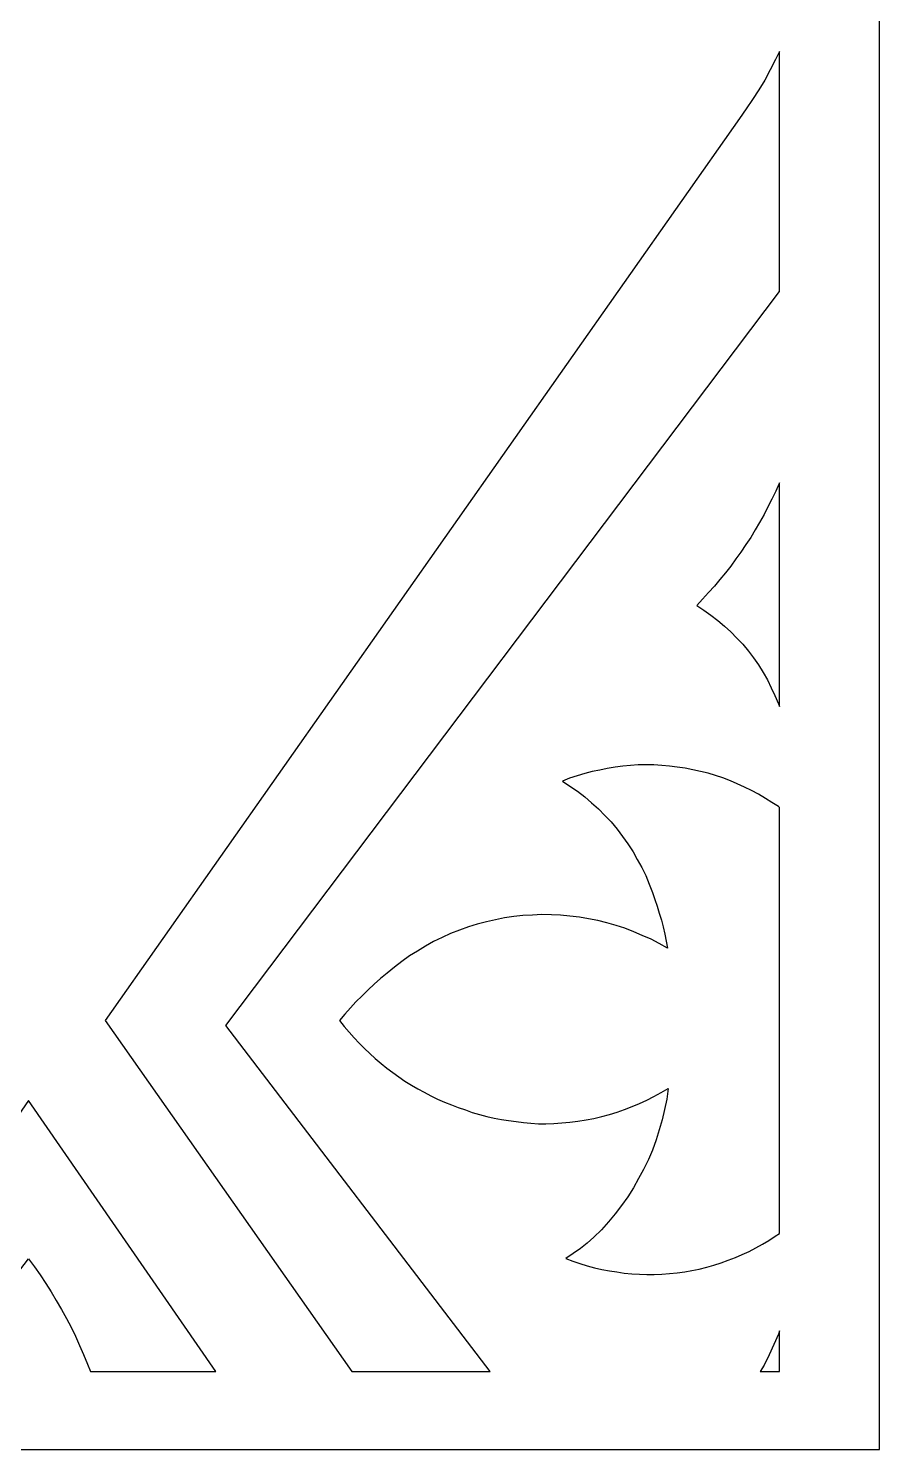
# Model space of a CAD drawing. Header units: centimetres. Extents: x 17.5 to 22.1, y -9 to 9.
# Drawn here: x 19.79 to 22.087, y -9 to -5.167 of the extents above; entities that cross this region are included whole.
import ezdxf

# ---------------------------------------------------------------- set-up
doc = ezdxf.new("R2010")
doc.units = ezdxf.units.CM
doc.header["$MEASUREMENT"] = 0
doc.layers.add('layer 1', color=7, linetype='Continuous')

msp = doc.modelspace()

# ---------------------------------------------------------------- linework, layer by layer
at = {"layer": 'layer 1', "color": 250, "lineweight": 30}
for points, knots in [([(17.49445, 9.00077), (17.49445, 9.00077), (22.08652, 9.00077), (22.08652, 9.00077), (22.08652, 9.00077), (22.08652, 9.00077), (22.08652, -9.00021), (22.08652, -9.00021), (22.08652, -9.00021), (22.08652, -9.00021), (17.49445, -9.00021), (17.49445, -9.00021), (17.49445, -9.00021), (17.49445, -9.00021), (17.49445, 9.00077), (17.49445, 9.00077)], [0, 0, 0, 0, 0.2, 0.2, 0.2, 0.2, 0.4, 0.4, 0.4, 0.4, 0.6, 0.6, 0.6, 0.6, 1, 1, 1, 1]), ([(21.81632, -5.22921), (21.81632, -5.22921), (21.81632, -5.8766), (21.81632, -5.8766), (21.81632, -5.8766), (21.81632, -5.8766), (20.32269, -7.85593), (20.32269, -7.85593), (20.32269, -7.85593), (20.32269, -7.85593), (21.03609, -8.79001), (21.03609, -8.79001), (21.03609, -8.79001), (21.03609, -8.79001), (20.66313, -8.79001), (20.66313, -8.79001), (20.66313, -8.79001), (20.66313, -8.79001), (19.99793, -7.84306), (19.99793, -7.84306), (19.99793, -7.84306), (19.99793, -7.84306), (21.70899, -5.40952), (21.70899, -5.40952), (21.70899, -5.40952), (21.70899, -5.40952), (21.72687, -5.38377), (21.72687, -5.38377), (21.72687, -5.38377), (21.72687, -5.38377), (21.74404, -5.35874), (21.74404, -5.35874), (21.74404, -5.35874), (21.74404, -5.35874), (21.76049, -5.33227), (21.76049, -5.33227), (21.76049, -5.33227), (21.76049, -5.33227), (21.77694, -5.3058), (21.77694, -5.3058), (21.77694, -5.3058), (21.77694, -5.3058), (21.79125, -5.27862), (21.79125, -5.27862), (21.79125, -5.27862), (21.79125, -5.27862), (21.80555, -5.25072), (21.80555, -5.25072), (21.80555, -5.25072), (21.80555, -5.25072), (21.81632, -5.22921), (21.81632, -5.22921)], [0, 0, 0, 0, 0.0714286, 0.0714286, 0.0714286, 0.0714286, 0.1428571, 0.1428571, 0.1428571, 0.1428571, 0.2142857, 0.2142857, 0.2142857, 0.2142857, 0.2857143, 0.2857143, 0.2857143, 0.2857143, 0.3571429, 0.3571429, 0.3571429, 0.3571429, 0.4285714, 0.4285714, 0.4285714, 0.4285714, 0.5, 0.5, 0.5, 0.5, 0.5714286, 0.5714286, 0.5714286, 0.5714286, 0.6428571, 0.6428571, 0.6428571, 0.6428571, 0.7142857, 0.7142857, 0.7142857, 0.7142857, 0.7857143, 0.7857143, 0.7857143, 0.7857143, 0.8571429, 0.8571429, 0.8571429, 0.8571429, 1, 1, 1, 1]), ([(21.81632, -6.39277), (21.81632, -6.39277), (21.81632, -6.99612), (21.81632, -6.99612), (21.81632, -6.99612), (21.81632, -6.99612), (21.81344, -6.98825), (21.81344, -6.98825), (21.81344, -6.98825), (21.81344, -6.98825), (21.80412, -6.96608), (21.80412, -6.96608), (21.80412, -6.96608), (21.80412, -6.96608), (21.79411, -6.94533), (21.79411, -6.94533), (21.79411, -6.94533), (21.79411, -6.94533), (21.78409, -6.92386), (21.78409, -6.92386), (21.78409, -6.92386), (21.78409, -6.92386), (21.77265, -6.90384), (21.77265, -6.90384), (21.77265, -6.90384), (21.77265, -6.90384), (21.75978, -6.88381), (21.75978, -6.88381), (21.75978, -6.88381), (21.75978, -6.88381), (21.74618, -6.8645), (21.74618, -6.8645), (21.74618, -6.8645), (21.74618, -6.8645), (21.7326, -6.84662), (21.7326, -6.84662), (21.7326, -6.84662), (21.7326, -6.84662), (21.71758, -6.82802), (21.71758, -6.82802), (21.71758, -6.82802), (21.71758, -6.82802), (21.70112, -6.81156), (21.70112, -6.81156), (21.70112, -6.81156), (21.70112, -6.81156), (21.68538, -6.7944), (21.68538, -6.7944), (21.68538, -6.7944), (21.68538, -6.7944), (21.66822, -6.77866), (21.66822, -6.77866), (21.66822, -6.77866), (21.66822, -6.77866), (21.65033, -6.76364), (21.65033, -6.76364), (21.65033, -6.76364), (21.65033, -6.76364), (21.63173, -6.74933), (21.63173, -6.74933), (21.63173, -6.74933), (21.63173, -6.74933), (21.61243, -6.73574), (21.61243, -6.73574), (21.61243, -6.73574), (21.61243, -6.73574), (21.59311, -6.72358), (21.59311, -6.72358), (21.59311, -6.72358), (21.59311, -6.72358), (21.60885, -6.70641), (21.60885, -6.70641), (21.60885, -6.70641), (21.60885, -6.70641), (21.6253, -6.68852), (21.6253, -6.68852), (21.6253, -6.68852), (21.6253, -6.68852), (21.64103, -6.67136), (21.64103, -6.67136), (21.64103, -6.67136), (21.64103, -6.67136), (21.65605, -6.65348), (21.65605, -6.65348), (21.65605, -6.65348), (21.65605, -6.65348), (21.67107, -6.6356), (21.67107, -6.6356), (21.67107, -6.6356), (21.67107, -6.6356), (21.68538, -6.617), (21.68538, -6.617), (21.68538, -6.617), (21.68538, -6.617), (21.69898, -6.59769), (21.69898, -6.59769), (21.69898, -6.59769), (21.69898, -6.59769), (21.71257, -6.57907), (21.71257, -6.57907), (21.71257, -6.57907), (21.71257, -6.57907), (21.72616, -6.55905), (21.72616, -6.55905), (21.72616, -6.55905), (21.72616, -6.55905), (21.73903, -6.53974), (21.73903, -6.53974), (21.73903, -6.53974), (21.73903, -6.53974), (21.75119, -6.51899), (21.75119, -6.51899), (21.75119, -6.51899), (21.75119, -6.51899), (21.76264, -6.49968), (21.76264, -6.49968), (21.76264, -6.49968), (21.76264, -6.49968), (21.7748, -6.47822), (21.7748, -6.47822), (21.7748, -6.47822), (21.7748, -6.47822), (21.78553, -6.45747), (21.78553, -6.45747), (21.78553, -6.45747), (21.78553, -6.45747), (21.79554, -6.43673), (21.79554, -6.43673), (21.79554, -6.43673), (21.79554, -6.43673), (21.80627, -6.41528), (21.80627, -6.41528), (21.80627, -6.41528), (21.80627, -6.41528), (21.81558, -6.39453), (21.81558, -6.39453), (21.81558, -6.39453), (21.81558, -6.39453), (21.81632, -6.39277), (21.81632, -6.39277)], [0, 0, 0, 0, 0.0277778, 0.0277778, 0.0277778, 0.0277778, 0.0555556, 0.0555556, 0.0555556, 0.0555556, 0.0833333, 0.0833333, 0.0833333, 0.0833333, 0.1111111, 0.1111111, 0.1111111, 0.1111111, 0.1388889, 0.1388889, 0.1388889, 0.1388889, 0.1666667, 0.1666667, 0.1666667, 0.1666667, 0.1944444, 0.1944444, 0.1944444, 0.1944444, 0.2222222, 0.2222222, 0.2222222, 0.2222222, 0.25, 0.25, 0.25, 0.25, 0.2777778, 0.2777778, 0.2777778, 0.2777778, 0.3055556, 0.3055556, 0.3055556, 0.3055556, 0.3333333, 0.3333333, 0.3333333, 0.3333333, 0.3611111, 0.3611111, 0.3611111, 0.3611111, 0.3888889, 0.3888889, 0.3888889, 0.3888889, 0.4166667, 0.4166667, 0.4166667, 0.4166667, 0.4444444, 0.4444444, 0.4444444, 0.4444444, 0.4722222, 0.4722222, 0.4722222, 0.4722222, 0.5, 0.5, 0.5, 0.5, 0.5277778, 0.5277778, 0.5277778, 0.5277778, 0.5555556, 0.5555556, 0.5555556, 0.5555556, 0.5833333, 0.5833333, 0.5833333, 0.5833333, 0.6111111, 0.6111111, 0.6111111, 0.6111111, 0.6388889, 0.6388889, 0.6388889, 0.6388889, 0.6666667, 0.6666667, 0.6666667, 0.6666667, 0.6944444, 0.6944444, 0.6944444, 0.6944444, 0.7222222, 0.7222222, 0.7222222, 0.7222222, 0.75, 0.75, 0.75, 0.75, 0.7777778, 0.7777778, 0.7777778, 0.7777778, 0.8055556, 0.8055556, 0.8055556, 0.8055556, 0.8333333, 0.8333333, 0.8333333, 0.8333333, 0.8611111, 0.8611111, 0.8611111, 0.8611111, 0.8888889, 0.8888889, 0.8888889, 0.8888889, 0.9166667, 0.9166667, 0.9166667, 0.9166667, 0.9444444, 0.9444444, 0.9444444, 0.9444444, 1, 1, 1, 1]), ([(21.81632, -7.26796), (21.81632, -7.26796), (21.81632, -8.41697), (21.81632, -8.41697), (21.81632, -8.41697), (21.81632, -8.41697), (21.80484, -8.42462), (21.80484, -8.42462), (21.80484, -8.42462), (21.80484, -8.42462), (21.78767, -8.43606), (21.78767, -8.43606), (21.78767, -8.43606), (21.78767, -8.43606), (21.77051, -8.44609), (21.77051, -8.44609), (21.77051, -8.44609), (21.77051, -8.44609), (21.75263, -8.4561), (21.75263, -8.4561), (21.75263, -8.4561), (21.75263, -8.4561), (21.73474, -8.46612), (21.73474, -8.46612), (21.73474, -8.46612), (21.73474, -8.46612), (21.71614, -8.47398), (21.71614, -8.47398), (21.71614, -8.47398), (21.71614, -8.47398), (21.69755, -8.48185), (21.69755, -8.48185), (21.69755, -8.48185), (21.69755, -8.48185), (21.67823, -8.48972), (21.67823, -8.48972), (21.67823, -8.48972), (21.67823, -8.48972), (21.65891, -8.49687), (21.65891, -8.49687), (21.65891, -8.49687), (21.65891, -8.49687), (21.6396, -8.5026), (21.6396, -8.5026), (21.6396, -8.5026), (21.6396, -8.5026), (21.62029, -8.50831), (21.62029, -8.50831), (21.62029, -8.50831), (21.62029, -8.50831), (21.60027, -8.51332), (21.60027, -8.51332), (21.60027, -8.51332), (21.60027, -8.51332), (21.58024, -8.5169), (21.58024, -8.5169), (21.58024, -8.5169), (21.58024, -8.5169), (21.56091, -8.52048), (21.56091, -8.52048), (21.56091, -8.52048), (21.56091, -8.52048), (21.54017, -8.52333), (21.54017, -8.52333), (21.54017, -8.52333), (21.54017, -8.52333), (21.51943, -8.52549), (21.51943, -8.52549), (21.51943, -8.52549), (21.51943, -8.52549), (21.4994, -8.52691), (21.4994, -8.52691), (21.4994, -8.52691), (21.4994, -8.52691), (21.47866, -8.52763), (21.47866, -8.52763), (21.47866, -8.52763), (21.47866, -8.52763), (21.45862, -8.52763), (21.45862, -8.52763), (21.45862, -8.52763), (21.45862, -8.52763), (21.43859, -8.52691), (21.43859, -8.52691), (21.43859, -8.52691), (21.43859, -8.52691), (21.41857, -8.5262), (21.41857, -8.5262), (21.41857, -8.5262), (21.41857, -8.5262), (21.39782, -8.52405), (21.39782, -8.52405), (21.39782, -8.52405), (21.39782, -8.52405), (21.3778, -8.52119), (21.3778, -8.52119), (21.3778, -8.52119), (21.3778, -8.52119), (21.35777, -8.51762), (21.35777, -8.51762), (21.35777, -8.51762), (21.35777, -8.51762), (21.33773, -8.51404), (21.33773, -8.51404), (21.33773, -8.51404), (21.33773, -8.51404), (21.3177, -8.50975), (21.3177, -8.50975), (21.3177, -8.50975), (21.3177, -8.50975), (21.29767, -8.50474), (21.29767, -8.50474), (21.29767, -8.50474), (21.29767, -8.50474), (21.27837, -8.4983), (21.27837, -8.4983), (21.27837, -8.4983), (21.27837, -8.4983), (21.25906, -8.49187), (21.25906, -8.49187), (21.25906, -8.49187), (21.25906, -8.49187), (21.24046, -8.48471), (21.24046, -8.48471), (21.24046, -8.48471), (21.24046, -8.48471), (21.25977, -8.47112), (21.25977, -8.47112), (21.25977, -8.47112), (21.25977, -8.47112), (21.27979, -8.45825), (21.27979, -8.45825), (21.27979, -8.45825), (21.27979, -8.45825), (21.29767, -8.44323), (21.29767, -8.44323), (21.29767, -8.44323), (21.29767, -8.44323), (21.31556, -8.42748), (21.31556, -8.42748), (21.31556, -8.42748), (21.31556, -8.42748), (21.3363, -8.40746), (21.3363, -8.40746), (21.3363, -8.40746), (21.3363, -8.40746), (21.35491, -8.386), (21.35491, -8.386), (21.35491, -8.386), (21.35491, -8.386), (21.37351, -8.36454), (21.37351, -8.36454), (21.37351, -8.36454), (21.37351, -8.36454), (21.39067, -8.34165), (21.39067, -8.34165), (21.39067, -8.34165), (21.39067, -8.34165), (21.40712, -8.31803), (21.40712, -8.31803), (21.40712, -8.31803), (21.40712, -8.31803), (21.42286, -8.29372), (21.42286, -8.29372), (21.42286, -8.29372), (21.42286, -8.29372), (21.43645, -8.2694), (21.43645, -8.2694), (21.43645, -8.2694), (21.43645, -8.2694), (21.45004, -8.24437), (21.45004, -8.24437), (21.45004, -8.24437), (21.45004, -8.24437), (21.46292, -8.2179), (21.46292, -8.2179), (21.46292, -8.2179), (21.46292, -8.2179), (21.47365, -8.19214), (21.47365, -8.19214), (21.47365, -8.19214), (21.47365, -8.19214), (21.48367, -8.16496), (21.48367, -8.16496), (21.48367, -8.16496), (21.48367, -8.16496), (21.49225, -8.13778), (21.49225, -8.13778), (21.49225, -8.13778), (21.49225, -8.13778), (21.50012, -8.1106), (21.50012, -8.1106), (21.50012, -8.1106), (21.50012, -8.1106), (21.50655, -8.08269), (21.50655, -8.08269), (21.50655, -8.08269), (21.50655, -8.08269), (21.51228, -8.0548), (21.51228, -8.0548), (21.51228, -8.0548), (21.51228, -8.0548), (21.51657, -8.02619), (21.51657, -8.02619), (21.51657, -8.02619), (21.51657, -8.02619), (21.49726, -8.03692), (21.49726, -8.03692), (21.49726, -8.03692), (21.49726, -8.03692), (21.47794, -8.04765), (21.47794, -8.04765), (21.47794, -8.04765), (21.47794, -8.04765), (21.45862, -8.05766), (21.45862, -8.05766), (21.45862, -8.05766), (21.45862, -8.05766), (21.43859, -8.06625), (21.43859, -8.06625), (21.43859, -8.06625), (21.43859, -8.06625), (21.41928, -8.07482), (21.41928, -8.07482), (21.41928, -8.07482), (21.41928, -8.07482), (21.39854, -8.08269), (21.39854, -8.08269), (21.39854, -8.08269), (21.39854, -8.08269), (21.37851, -8.08984), (21.37851, -8.08984), (21.37851, -8.08984), (21.37851, -8.08984), (21.35777, -8.0963), (21.35777, -8.0963), (21.35777, -8.0963), (21.35777, -8.0963), (21.33702, -8.10202), (21.33702, -8.10202), (21.33702, -8.10202), (21.33702, -8.10202), (21.31556, -8.10702), (21.31556, -8.10702), (21.31556, -8.10702), (21.31556, -8.10702), (21.29481, -8.1106), (21.29481, -8.1106), (21.29481, -8.1106), (21.29481, -8.1106), (21.27264, -8.11417), (21.27264, -8.11417), (21.27264, -8.11417), (21.27264, -8.11417), (21.25119, -8.11704), (21.25119, -8.11704), (21.25119, -8.11704), (21.25119, -8.11704), (21.22971, -8.11918), (21.22971, -8.11918), (21.22971, -8.11918), (21.22971, -8.11918), (21.20754, -8.12061), (21.20754, -8.12061), (21.20754, -8.12061), (21.20754, -8.12061), (21.18609, -8.12133), (21.18609, -8.12133), (21.18609, -8.12133), (21.18609, -8.12133), (21.16606, -8.12133), (21.16606, -8.12133), (21.16606, -8.12133), (21.16606, -8.12133), (21.14603, -8.1199), (21.14603, -8.1199), (21.14603, -8.1199), (21.14603, -8.1199), (21.12601, -8.11775), (21.12601, -8.11775), (21.12601, -8.11775), (21.12601, -8.11775), (21.10597, -8.11561), (21.10597, -8.11561), (21.10597, -8.11561), (21.10597, -8.11561), (21.08594, -8.11275), (21.08594, -8.11275), (21.08594, -8.11275), (21.08594, -8.11275), (21.06662, -8.10988), (21.06662, -8.10988), (21.06662, -8.10988), (21.06662, -8.10988), (21.0466, -8.10631), (21.0466, -8.10631), (21.0466, -8.10631), (21.0466, -8.10631), (21.02729, -8.10131), (21.02729, -8.10131), (21.02729, -8.10131), (21.02729, -8.10131), (21.00726, -8.0963), (21.00726, -8.0963), (21.00726, -8.0963), (21.00726, -8.0963), (20.98794, -8.09056), (20.98794, -8.09056), (20.98794, -8.09056), (20.98794, -8.09056), (20.96934, -8.08413), (20.96934, -8.08413), (20.96934, -8.08413), (20.96934, -8.08413), (20.95003, -8.07769), (20.95003, -8.07769), (20.95003, -8.07769), (20.95003, -8.07769), (20.93143, -8.07053), (20.93143, -8.07053), (20.93143, -8.07053), (20.93143, -8.07053), (20.91284, -8.06338), (20.91284, -8.06338), (20.91284, -8.06338), (20.91284, -8.06338), (20.89424, -8.0548), (20.89424, -8.0548), (20.89424, -8.0548), (20.89424, -8.0548), (20.87634, -8.04622), (20.87634, -8.04622), (20.87634, -8.04622), (20.87634, -8.04622), (20.85846, -8.03621), (20.85846, -8.03621), (20.85846, -8.03621), (20.85846, -8.03621), (20.8413, -8.0269), (20.8413, -8.0269), (20.8413, -8.0269), (20.8413, -8.0269), (20.82341, -8.01689), (20.82341, -8.01689), (20.82341, -8.01689), (20.82341, -8.01689), (20.80625, -8.00616), (20.80625, -8.00616), (20.80625, -8.00616), (20.80625, -8.00616), (20.7898, -7.99472), (20.7898, -7.99472), (20.7898, -7.99472), (20.7898, -7.99472), (20.77335, -7.98328), (20.77335, -7.98328), (20.77335, -7.98328), (20.77335, -7.98328), (20.7576, -7.9711), (20.7576, -7.9711), (20.7576, -7.9711), (20.7576, -7.9711), (20.74187, -7.95894), (20.74187, -7.95894), (20.74187, -7.95894), (20.74187, -7.95894), (20.72613, -7.94535), (20.72613, -7.94535), (20.72613, -7.94535), (20.72613, -7.94535), (20.71183, -7.93176), (20.71183, -7.93176), (20.71183, -7.93176), (20.71183, -7.93176), (20.69681, -7.91818), (20.69681, -7.91818), (20.69681, -7.91818), (20.69681, -7.91818), (20.6825, -7.90387), (20.6825, -7.90387), (20.6825, -7.90387), (20.6825, -7.90387), (20.66891, -7.88956), (20.66891, -7.88956), (20.66891, -7.88956), (20.66891, -7.88956), (20.65531, -7.87454), (20.65531, -7.87454), (20.65531, -7.87454), (20.65531, -7.87454), (20.64243, -7.85879), (20.64243, -7.85879), (20.64243, -7.85879), (20.64243, -7.85879), (20.62956, -7.84306), (20.62956, -7.84306), (20.62956, -7.84306), (20.62956, -7.84306), (20.64386, -7.82589), (20.64386, -7.82589), (20.64386, -7.82589), (20.64386, -7.82589), (20.65961, -7.80873), (20.65961, -7.80873), (20.65961, -7.80873), (20.65961, -7.80873), (20.67392, -7.79228), (20.67392, -7.79228), (20.67392, -7.79228), (20.67392, -7.79228), (20.69037, -7.77582), (20.69037, -7.77582), (20.69037, -7.77582), (20.69037, -7.77582), (20.70682, -7.76009), (20.70682, -7.76009), (20.70682, -7.76009), (20.70682, -7.76009), (20.72327, -7.74506), (20.72327, -7.74506), (20.72327, -7.74506), (20.72327, -7.74506), (20.74043, -7.72932), (20.74043, -7.72932), (20.74043, -7.72932), (20.74043, -7.72932), (20.75831, -7.71502), (20.75831, -7.71502), (20.75831, -7.71502), (20.75831, -7.71502), (20.77764, -7.69928), (20.77764, -7.69928), (20.77764, -7.69928), (20.77764, -7.69928), (20.79766, -7.68355), (20.79766, -7.68355), (20.79766, -7.68355), (20.79766, -7.68355), (20.81841, -7.66853), (20.81841, -7.66853), (20.81841, -7.66853), (20.81841, -7.66853), (20.83987, -7.65565), (20.83987, -7.65565), (20.83987, -7.65565), (20.83987, -7.65565), (20.86132, -7.64207), (20.86132, -7.64207), (20.86132, -7.64207), (20.86132, -7.64207), (20.88349, -7.62989), (20.88349, -7.62989), (20.88349, -7.62989), (20.88349, -7.62989), (20.9064, -7.61916), (20.9064, -7.61916), (20.9064, -7.61916), (20.9064, -7.61916), (20.92929, -7.60843), (20.92929, -7.60843), (20.92929, -7.60843), (20.92929, -7.60843), (20.95289, -7.59914), (20.95289, -7.59914), (20.95289, -7.59914), (20.95289, -7.59914), (20.97721, -7.59055), (20.97721, -7.59055), (20.97721, -7.59055), (20.97721, -7.59055), (21.00081, -7.58268), (21.00081, -7.58268), (21.00081, -7.58268), (21.00081, -7.58268), (21.02586, -7.57625), (21.02586, -7.57625), (21.02586, -7.57625), (21.02586, -7.57625), (21.05018, -7.57124), (21.05018, -7.57124), (21.05018, -7.57124), (21.05018, -7.57124), (21.07449, -7.56623), (21.07449, -7.56623), (21.07449, -7.56623), (21.07449, -7.56623), (21.10024, -7.56266), (21.10024, -7.56266), (21.10024, -7.56266), (21.10024, -7.56266), (21.12457, -7.55979), (21.12457, -7.55979), (21.12457, -7.55979), (21.12457, -7.55979), (21.15032, -7.55837), (21.15032, -7.55837), (21.15032, -7.55837), (21.15032, -7.55837), (21.17536, -7.55694), (21.17536, -7.55694), (21.17536, -7.55694), (21.17536, -7.55694), (21.20111, -7.55765), (21.20111, -7.55765), (21.20111, -7.55765), (21.20111, -7.55765), (21.22614, -7.55908), (21.22614, -7.55908), (21.22614, -7.55908), (21.22614, -7.55908), (21.25119, -7.56123), (21.25119, -7.56123), (21.25119, -7.56123), (21.25119, -7.56123), (21.27693, -7.56409), (21.27693, -7.56409), (21.27693, -7.56409), (21.27693, -7.56409), (21.30125, -7.56838), (21.30125, -7.56838), (21.30125, -7.56838), (21.30125, -7.56838), (21.32629, -7.57339), (21.32629, -7.57339), (21.32629, -7.57339), (21.32629, -7.57339), (21.35062, -7.57911), (21.35062, -7.57911), (21.35062, -7.57911), (21.35062, -7.57911), (21.37565, -7.58626), (21.37565, -7.58626), (21.37565, -7.58626), (21.37565, -7.58626), (21.39926, -7.59413), (21.39926, -7.59413), (21.39926, -7.59413), (21.39926, -7.59413), (21.42357, -7.60343), (21.42357, -7.60343), (21.42357, -7.60343), (21.42357, -7.60343), (21.44646, -7.61344), (21.44646, -7.61344), (21.44646, -7.61344), (21.44646, -7.61344), (21.47007, -7.62345), (21.47007, -7.62345), (21.47007, -7.62345), (21.47007, -7.62345), (21.49225, -7.63491), (21.49225, -7.63491), (21.49225, -7.63491), (21.49225, -7.63491), (21.51442, -7.64778), (21.51442, -7.64778), (21.51442, -7.64778), (21.51442, -7.64778), (21.51084, -7.62846), (21.51084, -7.62846), (21.51084, -7.62846), (21.51084, -7.62846), (21.50727, -7.60987), (21.50727, -7.60987), (21.50727, -7.60987), (21.50727, -7.60987), (21.50298, -7.59055), (21.50298, -7.59055), (21.50298, -7.59055), (21.50298, -7.59055), (21.49797, -7.57196), (21.49797, -7.57196), (21.49797, -7.57196), (21.49797, -7.57196), (21.49225, -7.55336), (21.49225, -7.55336), (21.49225, -7.55336), (21.49225, -7.55336), (21.48653, -7.53405), (21.48653, -7.53405), (21.48653, -7.53405), (21.48653, -7.53405), (21.48009, -7.51615), (21.48009, -7.51615), (21.48009, -7.51615), (21.48009, -7.51615), (21.47437, -7.49755), (21.47437, -7.49755), (21.47437, -7.49755), (21.47437, -7.49755), (21.46507, -7.47538), (21.46507, -7.47538), (21.46507, -7.47538), (21.46507, -7.47538), (21.45576, -7.45178), (21.45576, -7.45178), (21.45576, -7.45178), (21.45576, -7.45178), (21.44503, -7.43032), (21.44503, -7.43032), (21.44503, -7.43032), (21.44503, -7.43032), (21.43287, -7.40815), (21.43287, -7.40815), (21.43287, -7.40815), (21.43287, -7.40815), (21.42143, -7.38739), (21.42143, -7.38739), (21.42143, -7.38739), (21.42143, -7.38739), (21.40784, -7.36594), (21.40784, -7.36594), (21.40784, -7.36594), (21.40784, -7.36594), (21.39282, -7.34662), (21.39282, -7.34662), (21.39282, -7.34662), (21.39282, -7.34662), (21.37851, -7.3266), (21.37851, -7.3266), (21.37851, -7.3266), (21.37851, -7.3266), (21.36206, -7.30729), (21.36206, -7.30729), (21.36206, -7.30729), (21.36206, -7.30729), (21.3456, -7.28941), (21.3456, -7.28941), (21.3456, -7.28941), (21.3456, -7.28941), (21.32843, -7.27223), (21.32843, -7.27223), (21.32843, -7.27223), (21.32843, -7.27223), (21.30983, -7.25578), (21.30983, -7.25578), (21.30983, -7.25578), (21.30983, -7.25578), (21.29124, -7.23933), (21.29124, -7.23933), (21.29124, -7.23933), (21.29124, -7.23933), (21.27192, -7.22431), (21.27192, -7.22431), (21.27192, -7.22431), (21.27192, -7.22431), (21.25119, -7.21072), (21.25119, -7.21072), (21.25119, -7.21072), (21.25119, -7.21072), (21.23116, -7.19713), (21.23116, -7.19713), (21.23116, -7.19713), (21.23116, -7.19713), (21.25047, -7.18926), (21.25047, -7.18926), (21.25047, -7.18926), (21.25047, -7.18926), (21.2705, -7.18282), (21.2705, -7.18282), (21.2705, -7.18282), (21.2705, -7.18282), (21.29124, -7.17638), (21.29124, -7.17638), (21.29124, -7.17638), (21.29124, -7.17638), (21.31127, -7.17138), (21.31127, -7.17138), (21.31127, -7.17138), (21.31127, -7.17138), (21.33201, -7.16707), (21.33201, -7.16707), (21.33201, -7.16707), (21.33201, -7.16707), (21.35204, -7.16278), (21.35204, -7.16278), (21.35204, -7.16278), (21.35204, -7.16278), (21.37351, -7.15921), (21.37351, -7.15921), (21.37351, -7.15921), (21.37351, -7.15921), (21.39353, -7.15706), (21.39353, -7.15706), (21.39353, -7.15706), (21.39353, -7.15706), (21.41499, -7.15492), (21.41499, -7.15492), (21.41499, -7.15492), (21.41499, -7.15492), (21.43573, -7.15348), (21.43573, -7.15348), (21.43573, -7.15348), (21.43573, -7.15348), (21.45719, -7.15348), (21.45719, -7.15348), (21.45719, -7.15348), (21.45719, -7.15348), (21.47794, -7.15348), (21.47794, -7.15348), (21.47794, -7.15348), (21.47794, -7.15348), (21.4994, -7.15492), (21.4994, -7.15492), (21.4994, -7.15492), (21.4994, -7.15492), (21.52015, -7.15634), (21.52015, -7.15634), (21.52015, -7.15634), (21.52015, -7.15634), (21.54088, -7.15921), (21.54088, -7.15921), (21.54088, -7.15921), (21.54088, -7.15921), (21.56234, -7.16207), (21.56234, -7.16207), (21.56234, -7.16207), (21.56234, -7.16207), (21.5831, -7.16636), (21.5831, -7.16636), (21.5831, -7.16636), (21.5831, -7.16636), (21.60384, -7.17138), (21.60384, -7.17138), (21.60384, -7.17138), (21.60384, -7.17138), (21.62387, -7.17567), (21.62387, -7.17567), (21.62387, -7.17567), (21.62387, -7.17567), (21.64389, -7.18211), (21.64389, -7.18211), (21.64389, -7.18211), (21.64389, -7.18211), (21.66392, -7.18854), (21.66392, -7.18854), (21.66392, -7.18854), (21.66392, -7.18854), (21.68395, -7.19641), (21.68395, -7.19641), (21.68395, -7.19641), (21.68395, -7.19641), (21.70256, -7.20428), (21.70256, -7.20428), (21.70256, -7.20428), (21.70256, -7.20428), (21.72259, -7.21358), (21.72259, -7.21358), (21.72259, -7.21358), (21.72259, -7.21358), (21.74118, -7.22216), (21.74118, -7.22216), (21.74118, -7.22216), (21.74118, -7.22216), (21.75978, -7.23217), (21.75978, -7.23217), (21.75978, -7.23217), (21.75978, -7.23217), (21.77838, -7.24362), (21.77838, -7.24362), (21.77838, -7.24362), (21.77838, -7.24362), (21.79554, -7.25506), (21.79554, -7.25506), (21.79554, -7.25506), (21.79554, -7.25506), (21.81344, -7.26579), (21.81344, -7.26579), (21.81344, -7.26579), (21.81344, -7.26579), (21.81632, -7.26796), (21.81632, -7.26796)], [0, 0, 0, 0, 0.0051546, 0.0051546, 0.0051546, 0.0051546, 0.0103093, 0.0103093, 0.0103093, 0.0103093, 0.0154639, 0.0154639, 0.0154639, 0.0154639, 0.0206186, 0.0206186, 0.0206186, 0.0206186, 0.0257732, 0.0257732, 0.0257732, 0.0257732, 0.0309278, 0.0309278, 0.0309278, 0.0309278, 0.0360825, 0.0360825, 0.0360825, 0.0360825, 0.0412371, 0.0412371, 0.0412371, 0.0412371, 0.0463918, 0.0463918, 0.0463918, 0.0463918, 0.0515464, 0.0515464, 0.0515464, 0.0515464, 0.056701, 0.056701, 0.056701, 0.056701, 0.0618557, 0.0618557, 0.0618557, 0.0618557, 0.0670103, 0.0670103, 0.0670103, 0.0670103, 0.0721649, 0.0721649, 0.0721649, 0.0721649, 0.0773196, 0.0773196, 0.0773196, 0.0773196, 0.0824742, 0.0824742, 0.0824742, 0.0824742, 0.0876289, 0.0876289, 0.0876289, 0.0876289, 0.0927835, 0.0927835, 0.0927835, 0.0927835, 0.0979381, 0.0979381, 0.0979381, 0.0979381, 0.1030928, 0.1030928, 0.1030928, 0.1030928, 0.1082474, 0.1082474, 0.1082474, 0.1082474, 0.1134021, 0.1134021, 0.1134021, 0.1134021, 0.1185567, 0.1185567, 0.1185567, 0.1185567, 0.1237113, 0.1237113, 0.1237113, 0.1237113, 0.128866, 0.128866, 0.128866, 0.128866, 0.1340206, 0.1340206, 0.1340206, 0.1340206, 0.1391753, 0.1391753, 0.1391753, 0.1391753, 0.1443299, 0.1443299, 0.1443299, 0.1443299, 0.1494845, 0.1494845, 0.1494845, 0.1494845, 0.1546392, 0.1546392, 0.1546392, 0.1546392, 0.1597938, 0.1597938, 0.1597938, 0.1597938, 0.1649485, 0.1649485, 0.1649485, 0.1649485, 0.1701031, 0.1701031, 0.1701031, 0.1701031, 0.1752577, 0.1752577, 0.1752577, 0.1752577, 0.1804124, 0.1804124, 0.1804124, 0.1804124, 0.185567, 0.185567, 0.185567, 0.185567, 0.1907216, 0.1907216, 0.1907216, 0.1907216, 0.1958763, 0.1958763, 0.1958763, 0.1958763, 0.2010309, 0.2010309, 0.2010309, 0.2010309, 0.2061856, 0.2061856, 0.2061856, 0.2061856, 0.2113402, 0.2113402, 0.2113402, 0.2113402, 0.2164948, 0.2164948, 0.2164948, 0.2164948, 0.2216495, 0.2216495, 0.2216495, 0.2216495, 0.2268041, 0.2268041, 0.2268041, 0.2268041, 0.2319588, 0.2319588, 0.2319588, 0.2319588, 0.2371134, 0.2371134, 0.2371134, 0.2371134, 0.242268, 0.242268, 0.242268, 0.242268, 0.2474227, 0.2474227, 0.2474227, 0.2474227, 0.2525773, 0.2525773, 0.2525773, 0.2525773, 0.257732, 0.257732, 0.257732, 0.257732, 0.2628866, 0.2628866, 0.2628866, 0.2628866, 0.2680412, 0.2680412, 0.2680412, 0.2680412, 0.2731959, 0.2731959, 0.2731959, 0.2731959, 0.2783505, 0.2783505, 0.2783505, 0.2783505, 0.2835052, 0.2835052, 0.2835052, 0.2835052, 0.2886598, 0.2886598, 0.2886598, 0.2886598, 0.2938144, 0.2938144, 0.2938144, 0.2938144, 0.2989691, 0.2989691, 0.2989691, 0.2989691, 0.3041237, 0.3041237, 0.3041237, 0.3041237, 0.3092784, 0.3092784, 0.3092784, 0.3092784, 0.314433, 0.314433, 0.314433, 0.314433, 0.3195876, 0.3195876, 0.3195876, 0.3195876, 0.3247423, 0.3247423, 0.3247423, 0.3247423, 0.3298969, 0.3298969, 0.3298969, 0.3298969, 0.3350515, 0.3350515, 0.3350515, 0.3350515, 0.3402062, 0.3402062, 0.3402062, 0.3402062, 0.3453608, 0.3453608, 0.3453608, 0.3453608, 0.3505155, 0.3505155, 0.3505155, 0.3505155, 0.3556701, 0.3556701, 0.3556701, 0.3556701, 0.3608247, 0.3608247, 0.3608247, 0.3608247, 0.3659794, 0.3659794, 0.3659794, 0.3659794, 0.371134, 0.371134, 0.371134, 0.371134, 0.3762887, 0.3762887, 0.3762887, 0.3762887, 0.3814433, 0.3814433, 0.3814433, 0.3814433, 0.3865979, 0.3865979, 0.3865979, 0.3865979, 0.3917526, 0.3917526, 0.3917526, 0.3917526, 0.3969072, 0.3969072, 0.3969072, 0.3969072, 0.4020619, 0.4020619, 0.4020619, 0.4020619, 0.4072165, 0.4072165, 0.4072165, 0.4072165, 0.4123711, 0.4123711, 0.4123711, 0.4123711, 0.4175258, 0.4175258, 0.4175258, 0.4175258, 0.4226804, 0.4226804, 0.4226804, 0.4226804, 0.4278351, 0.4278351, 0.4278351, 0.4278351, 0.4329897, 0.4329897, 0.4329897, 0.4329897, 0.4381443, 0.4381443, 0.4381443, 0.4381443, 0.443299, 0.443299, 0.443299, 0.443299, 0.4484536, 0.4484536, 0.4484536, 0.4484536, 0.4536082, 0.4536082, 0.4536082, 0.4536082, 0.4587629, 0.4587629, 0.4587629, 0.4587629, 0.4639175, 0.4639175, 0.4639175, 0.4639175, 0.4690722, 0.4690722, 0.4690722, 0.4690722, 0.4742268, 0.4742268, 0.4742268, 0.4742268, 0.4793814, 0.4793814, 0.4793814, 0.4793814, 0.4845361, 0.4845361, 0.4845361, 0.4845361, 0.4896907, 0.4896907, 0.4896907, 0.4896907, 0.4948454, 0.4948454, 0.4948454, 0.4948454, 0.5, 0.5, 0.5, 0.5, 0.5051546, 0.5051546, 0.5051546, 0.5051546, 0.5103093, 0.5103093, 0.5103093, 0.5103093, 0.5154639, 0.5154639, 0.5154639, 0.5154639, 0.5206186, 0.5206186, 0.5206186, 0.5206186, 0.5257732, 0.5257732, 0.5257732, 0.5257732, 0.5309278, 0.5309278, 0.5309278, 0.5309278, 0.5360825, 0.5360825, 0.5360825, 0.5360825, 0.5412371, 0.5412371, 0.5412371, 0.5412371, 0.5463918, 0.5463918, 0.5463918, 0.5463918, 0.5515464, 0.5515464, 0.5515464, 0.5515464, 0.556701, 0.556701, 0.556701, 0.556701, 0.5618557, 0.5618557, 0.5618557, 0.5618557, 0.5670103, 0.5670103, 0.5670103, 0.5670103, 0.5721649, 0.5721649, 0.5721649, 0.5721649, 0.5773196, 0.5773196, 0.5773196, 0.5773196, 0.5824742, 0.5824742, 0.5824742, 0.5824742, 0.5876289, 0.5876289, 0.5876289, 0.5876289, 0.5927835, 0.5927835, 0.5927835, 0.5927835, 0.5979381, 0.5979381, 0.5979381, 0.5979381, 0.6030928, 0.6030928, 0.6030928, 0.6030928, 0.6082474, 0.6082474, 0.6082474, 0.6082474, 0.6134021, 0.6134021, 0.6134021, 0.6134021, 0.6185567, 0.6185567, 0.6185567, 0.6185567, 0.6237113, 0.6237113, 0.6237113, 0.6237113, 0.628866, 0.628866, 0.628866, 0.628866, 0.6340206, 0.6340206, 0.6340206, 0.6340206, 0.6391753, 0.6391753, 0.6391753, 0.6391753, 0.6443299, 0.6443299, 0.6443299, 0.6443299, 0.6494845, 0.6494845, 0.6494845, 0.6494845, 0.6546392, 0.6546392, 0.6546392, 0.6546392, 0.6597938, 0.6597938, 0.6597938, 0.6597938, 0.6649485, 0.6649485, 0.6649485, 0.6649485, 0.6701031, 0.6701031, 0.6701031, 0.6701031, 0.6752577, 0.6752577, 0.6752577, 0.6752577, 0.6804124, 0.6804124, 0.6804124, 0.6804124, 0.685567, 0.685567, 0.685567, 0.685567, 0.6907216, 0.6907216, 0.6907216, 0.6907216, 0.6958763, 0.6958763, 0.6958763, 0.6958763, 0.7010309, 0.7010309, 0.7010309, 0.7010309, 0.7061856, 0.7061856, 0.7061856, 0.7061856, 0.7113402, 0.7113402, 0.7113402, 0.7113402, 0.7164948, 0.7164948, 0.7164948, 0.7164948, 0.7216495, 0.7216495, 0.7216495, 0.7216495, 0.7268041, 0.7268041, 0.7268041, 0.7268041, 0.7319588, 0.7319588, 0.7319588, 0.7319588, 0.7371134, 0.7371134, 0.7371134, 0.7371134, 0.742268, 0.742268, 0.742268, 0.742268, 0.7474227, 0.7474227, 0.7474227, 0.7474227, 0.7525773, 0.7525773, 0.7525773, 0.7525773, 0.757732, 0.757732, 0.757732, 0.757732, 0.7628866, 0.7628866, 0.7628866, 0.7628866, 0.7680412, 0.7680412, 0.7680412, 0.7680412, 0.7731959, 0.7731959, 0.7731959, 0.7731959, 0.7783505, 0.7783505, 0.7783505, 0.7783505, 0.7835052, 0.7835052, 0.7835052, 0.7835052, 0.7886598, 0.7886598, 0.7886598, 0.7886598, 0.7938144, 0.7938144, 0.7938144, 0.7938144, 0.7989691, 0.7989691, 0.7989691, 0.7989691, 0.8041237, 0.8041237, 0.8041237, 0.8041237, 0.8092784, 0.8092784, 0.8092784, 0.8092784, 0.814433, 0.814433, 0.814433, 0.814433, 0.8195876, 0.8195876, 0.8195876, 0.8195876, 0.8247423, 0.8247423, 0.8247423, 0.8247423, 0.8298969, 0.8298969, 0.8298969, 0.8298969, 0.8350515, 0.8350515, 0.8350515, 0.8350515, 0.8402062, 0.8402062, 0.8402062, 0.8402062, 0.8453608, 0.8453608, 0.8453608, 0.8453608, 0.8505155, 0.8505155, 0.8505155, 0.8505155, 0.8556701, 0.8556701, 0.8556701, 0.8556701, 0.8608247, 0.8608247, 0.8608247, 0.8608247, 0.8659794, 0.8659794, 0.8659794, 0.8659794, 0.871134, 0.871134, 0.871134, 0.871134, 0.8762887, 0.8762887, 0.8762887, 0.8762887, 0.8814433, 0.8814433, 0.8814433, 0.8814433, 0.8865979, 0.8865979, 0.8865979, 0.8865979, 0.8917526, 0.8917526, 0.8917526, 0.8917526, 0.8969072, 0.8969072, 0.8969072, 0.8969072, 0.9020619, 0.9020619, 0.9020619, 0.9020619, 0.9072165, 0.9072165, 0.9072165, 0.9072165, 0.9123711, 0.9123711, 0.9123711, 0.9123711, 0.9175258, 0.9175258, 0.9175258, 0.9175258, 0.9226804, 0.9226804, 0.9226804, 0.9226804, 0.9278351, 0.9278351, 0.9278351, 0.9278351, 0.9329897, 0.9329897, 0.9329897, 0.9329897, 0.9381443, 0.9381443, 0.9381443, 0.9381443, 0.943299, 0.943299, 0.943299, 0.943299, 0.9484536, 0.9484536, 0.9484536, 0.9484536, 0.9536082, 0.9536082, 0.9536082, 0.9536082, 0.9587629, 0.9587629, 0.9587629, 0.9587629, 0.9639175, 0.9639175, 0.9639175, 0.9639175, 0.9690722, 0.9690722, 0.9690722, 0.9690722, 0.9742268, 0.9742268, 0.9742268, 0.9742268, 0.9793814, 0.9793814, 0.9793814, 0.9793814, 0.9845361, 0.9845361, 0.9845361, 0.9845361, 0.9896907, 0.9896907, 0.9896907, 0.9896907, 1, 1, 1, 1]), ([(20.29562, -8.79001), (20.29562, -8.79001), (19.95765, -8.79001), (19.95765, -8.79001), (19.95765, -8.79001), (19.95765, -8.79001), (19.94999, -8.7694), (19.94999, -8.7694), (19.94999, -8.7694), (19.94999, -8.7694), (19.93927, -8.74366), (19.93927, -8.74366), (19.93927, -8.74366), (19.93927, -8.74366), (19.92854, -8.71934), (19.92854, -8.71934), (19.92854, -8.71934), (19.92854, -8.71934), (19.9171, -8.6943), (19.9171, -8.6943), (19.9171, -8.6943), (19.9171, -8.6943), (19.90565, -8.66999), (19.90565, -8.66999), (19.90565, -8.66999), (19.90565, -8.66999), (19.89278, -8.64637), (19.89278, -8.64637), (19.89278, -8.64637), (19.89278, -8.64637), (19.8799, -8.62205), (19.8799, -8.62205), (19.8799, -8.62205), (19.8799, -8.62205), (19.8656, -8.59845), (19.8656, -8.59845), (19.8656, -8.59845), (19.8656, -8.59845), (19.85201, -8.57485), (19.85201, -8.57485), (19.85201, -8.57485), (19.85201, -8.57485), (19.83769, -8.55266), (19.83769, -8.55266), (19.83769, -8.55266), (19.83769, -8.55266), (19.82196, -8.52906), (19.82196, -8.52906), (19.82196, -8.52906), (19.82196, -8.52906), (19.80693, -8.5076), (19.80693, -8.5076), (19.80693, -8.5076), (19.80693, -8.5076), (19.79048, -8.48543), (19.79048, -8.48543), (19.79048, -8.48543), (19.79048, -8.48543), (19.7676, -8.51618), (19.7676, -8.51618), (19.7676, -8.51618), (19.7676, -8.51618), (19.74471, -8.54837), (19.74471, -8.54837), (19.74471, -8.54837), (19.74471, -8.54837), (19.72825, -8.57628), (19.72825, -8.57628), (19.72825, -8.57628), (19.72825, -8.57628), (19.71108, -8.60489), (19.71108, -8.60489), (19.71108, -8.60489), (19.71108, -8.60489), (19.69463, -8.63493), (19.69463, -8.63493), (19.69463, -8.63493), (19.69463, -8.63493), (19.68032, -8.66425), (19.68032, -8.66425), (19.68032, -8.66425), (19.68032, -8.66425), (19.6653, -8.69359), (19.6653, -8.69359), (19.6653, -8.69359), (19.6653, -8.69359), (19.65171, -8.72506), (19.65171, -8.72506), (19.65171, -8.72506), (19.65171, -8.72506), (19.63884, -8.7551), (19.63884, -8.7551), (19.63884, -8.7551), (19.63884, -8.7551), (19.62668, -8.78587), (19.62668, -8.78587), (19.62668, -8.78587), (19.62668, -8.78587), (19.6252, -8.79001), (19.6252, -8.79001), (19.6252, -8.79001), (19.6252, -8.79001), (19.28593, -8.79001), (19.28593, -8.79001), (19.28593, -8.79001), (19.28593, -8.79001), (19.79048, -8.05838), (19.79048, -8.05838), (19.79048, -8.05838), (19.79048, -8.05838), (20.29562, -8.79001), (20.29562, -8.79001)], [0, 0, 0, 0, 0.0344828, 0.0344828, 0.0344828, 0.0344828, 0.0689655, 0.0689655, 0.0689655, 0.0689655, 0.1034483, 0.1034483, 0.1034483, 0.1034483, 0.137931, 0.137931, 0.137931, 0.137931, 0.1724138, 0.1724138, 0.1724138, 0.1724138, 0.2068966, 0.2068966, 0.2068966, 0.2068966, 0.2413793, 0.2413793, 0.2413793, 0.2413793, 0.2758621, 0.2758621, 0.2758621, 0.2758621, 0.3103448, 0.3103448, 0.3103448, 0.3103448, 0.3448276, 0.3448276, 0.3448276, 0.3448276, 0.3793103, 0.3793103, 0.3793103, 0.3793103, 0.4137931, 0.4137931, 0.4137931, 0.4137931, 0.4482759, 0.4482759, 0.4482759, 0.4482759, 0.4827586, 0.4827586, 0.4827586, 0.4827586, 0.5172414, 0.5172414, 0.5172414, 0.5172414, 0.5517241, 0.5517241, 0.5517241, 0.5517241, 0.5862069, 0.5862069, 0.5862069, 0.5862069, 0.6206897, 0.6206897, 0.6206897, 0.6206897, 0.6551724, 0.6551724, 0.6551724, 0.6551724, 0.6896552, 0.6896552, 0.6896552, 0.6896552, 0.7241379, 0.7241379, 0.7241379, 0.7241379, 0.7586207, 0.7586207, 0.7586207, 0.7586207, 0.7931034, 0.7931034, 0.7931034, 0.7931034, 0.8275862, 0.8275862, 0.8275862, 0.8275862, 0.862069, 0.862069, 0.862069, 0.862069, 0.8965517, 0.8965517, 0.8965517, 0.8965517, 0.9310345, 0.9310345, 0.9310345, 0.9310345, 1, 1, 1, 1]), ([(21.81632, -8.68014), (21.81632, -8.68014), (21.81632, -8.79001), (21.81632, -8.79001), (21.81632, -8.79001), (21.81632, -8.79001), (21.76445, -8.79001), (21.76445, -8.79001), (21.76445, -8.79001), (21.76445, -8.79001), (21.7748, -8.77227), (21.7748, -8.77227), (21.7748, -8.77227), (21.7748, -8.77227), (21.78839, -8.74437), (21.78839, -8.74437), (21.78839, -8.74437), (21.78839, -8.74437), (21.80126, -8.71719), (21.80126, -8.71719), (21.80126, -8.71719), (21.80126, -8.71719), (21.81344, -8.68858), (21.81344, -8.68858), (21.81344, -8.68858), (21.81344, -8.68858), (21.81632, -8.68014), (21.81632, -8.68014)], [0, 0, 0, 0, 0.125, 0.125, 0.125, 0.125, 0.25, 0.25, 0.25, 0.25, 0.375, 0.375, 0.375, 0.375, 0.5, 0.5, 0.5, 0.5, 0.625, 0.625, 0.625, 0.625, 0.75, 0.75, 0.75, 0.75, 1, 1, 1, 1])]:
    msp.add_open_spline(points, degree=3, knots=knots, dxfattribs=at)

doc.saveas('drawing.dxf')
